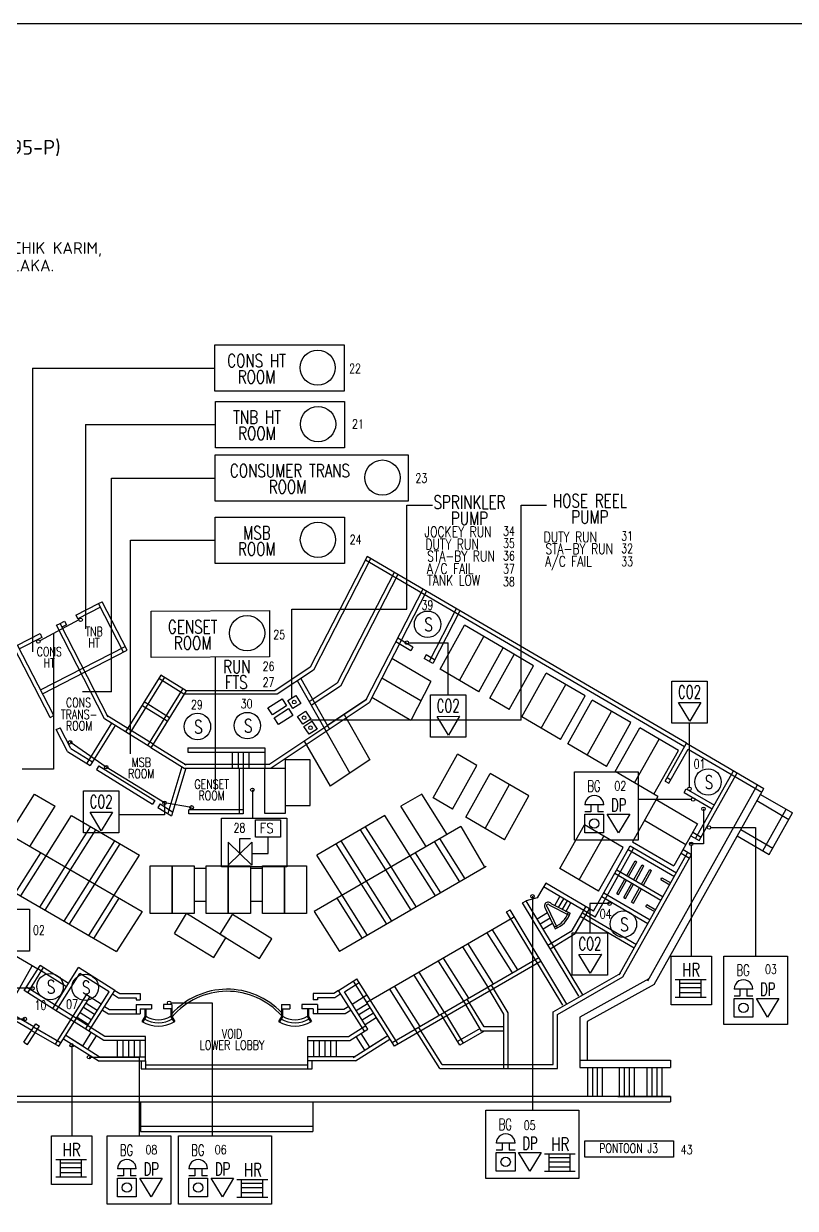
# Model space of a CAD drawing. Extents: x -2888 to 8486, y -2377 to 1555.
# Drawn here: x 6774.3 to 6905.6, y 572.9 to 774.4 of the extents above; entities that cross this region are included whole.
import ezdxf
from ezdxf.enums import TextEntityAlignment as Align

# ---------------------------------------------------------------- set-up
doc = ezdxf.new("R2010")
doc.units = 0
doc.layers.get('0').update_dxf_attribs({"linetype": 'CONTINUOUS'})
for name, color, linetype in [('EXIST_ROAD', 6, 'CONTINUOUS'), ('FAPOINT', 1, 'CONTINUOUS'), ('FF_GRID_LINE', 8, 'CONTINUOUS'), ('MIMIC_SIZE', 7, 'CONTINUOUS'), ('TEXT', 8, 'CONTINUOUS')]:
    doc.layers.add(name, color=color, linetype=linetype)
doc.styles.add('BADAI', font='romans.shx', dxfattribs={"width": 0.65})
doc.styles.add('ISOC', font='isocpeur.ttf')
doc.styles.add('PLOT02__REVB$0$NARROW', font='SIMPLEX', dxfattribs={"width": 0.75})
doc.styles.add('ROMANS', font='ROMANS.SHX', dxfattribs={"width": 0.8})

# ---------------------------------------------------------------- blocks, each defined once
blk = doc.blocks.new('D-433-1_MIMIC_SIZE_900_X_1')
at = {"layer": 'MIMIC_SIZE'}
blk.add_lwpolyline([(23.62, 73.07), (848.62, 73.07), (848.62, 458.07), (23.62, 458.07)], close=True, dxfattribs=at)

msp = doc.modelspace()

# ---------------------------------------------------------------- linework, layer by layer
at = {"color": 1}
for p, q in [((6885.719, 658.904), (6889.537, 658.915)), ((6887.624, 655.728), (6885.719, 658.904)), ((6889.537, 658.915), (6887.624, 655.728)), ((6844.659, 656.545), (6848.477, 656.556)), ((6846.564, 653.369), (6844.659, 656.545)), ((6848.477, 656.556), (6846.564, 653.369)), ((6872.982, 641.486), (6869.801, 641.489)), ((6870.795, 641.488), (6870.794, 640.295)), ((6871.988, 641.487), (6871.987, 640.294)), ((6785.602, 640.233), (6789.42, 640.243)), ((6787.508, 637.057), (6785.602, 640.233)), ((6789.42, 640.243), (6787.508, 637.057)), ((6869.796, 636.717), (6869.799, 639.898)), ((6870.794, 640.295), (6869.799, 640.296)), ((6869.799, 639.898), (6872.981, 639.895)), ((6872.981, 640.293), (6871.987, 640.294)), ((6872.981, 639.895), (6872.977, 636.713)), ((6873.593, 639.893), (6877.411, 639.903)), ((6875.498, 636.717), (6873.593, 639.893)), ((6877.411, 639.903), (6875.498, 636.717)), ((6809.114, 631.238), (6813.101, 635.159)), ((6813.101, 631.238), (6809.114, 635.138)), ((6809.114, 635.138), (6809.114, 631.238)), ((6811.102, 635.755), (6812.901, 635.755)), ((6811.102, 633.193), (6811.102, 635.755)), ((6813.101, 635.159), (6813.101, 631.238)), ((6815.891, 633.202), (6815.891, 636.019)), ((6813.101, 633.202), (6815.891, 633.202)), ((6868.78, 616.065), (6872.598, 616.076)), ((6870.685, 612.889), (6868.78, 616.065)), ((6872.598, 616.076), (6870.685, 612.889)), ((6896.164, 608.959), (6895.17, 608.96)), ((6898.353, 610.15), (6895.171, 610.153)), ((6896.165, 610.152), (6896.164, 608.959)), ((6897.359, 610.151), (6897.357, 608.958)), ((6898.352, 608.957), (6897.357, 608.958)), ((6895.166, 605.381), (6895.17, 608.563)), ((6895.17, 608.563), (6898.351, 608.559)), ((6898.351, 608.559), (6898.348, 605.378)), ((6898.964, 608.557), (6902.781, 608.568)), ((6900.869, 605.381), (6898.964, 608.557)), ((6902.781, 608.568), (6900.869, 605.381)), ((6855.712, 582.746), (6854.718, 582.747)), ((6857.901, 583.937), (6854.72, 583.94)), ((6855.714, 583.939), (6855.712, 582.746)), ((6856.907, 583.938), (6856.906, 582.745)), ((6857.9, 582.744), (6856.906, 582.745)), ((6854.715, 579.168), (6854.718, 582.349)), ((6854.718, 582.349), (6857.899, 582.346)), ((6857.899, 582.346), (6857.896, 579.165)), ((6858.512, 582.344), (6862.33, 582.355)), ((6860.417, 579.168), (6858.512, 582.344)), ((6862.33, 582.355), (6860.417, 579.168)), ((6791.272, 578.367), (6790.278, 578.368)), ((6793.461, 579.558), (6790.279, 579.561)), ((6791.274, 579.56), (6791.272, 578.367)), ((6792.467, 579.559), (6792.465, 578.366)), ((6793.46, 578.365), (6792.465, 578.366)), ((6803.407, 578.367), (6802.412, 578.368)), ((6805.596, 579.558), (6802.414, 579.561)), ((6803.408, 579.56), (6803.407, 578.367)), ((6804.601, 579.559), (6804.6, 578.366)), ((6805.594, 578.365), (6804.6, 578.366)), ((6790.274, 574.789), (6790.278, 577.97)), ((6790.278, 577.97), (6793.459, 577.967)), ((6793.459, 577.967), (6793.456, 574.785)), ((6794.072, 577.965), (6797.889, 577.975)), ((6795.977, 574.789), (6794.072, 577.965)), ((6797.889, 577.975), (6795.977, 574.789)), ((6802.409, 574.789), (6802.412, 577.97)), ((6802.412, 577.97), (6805.594, 577.967)), ((6805.594, 577.967), (6805.591, 574.785)), ((6806.206, 577.965), (6810.024, 577.975)), ((6808.112, 574.789), (6806.206, 577.965)), ((6810.024, 577.975), (6808.112, 574.789))]:
    msp.add_line(p, q, dxfattribs=at)
for points in [[(6868.041, 647.118), (6878.868, 647.118), (6878.868, 635.477), (6868.041, 635.477)], [(6807.955, 639.251), (6819.07, 639.251), (6819.07, 630.967), (6807.955, 630.967)], [(6813.763, 636.019), (6813.763, 638.965), (6818.018, 638.965), (6818.018, 636.019)], [(6884.448, 615.782), (6891.306, 615.782), (6891.306, 607.498), (6884.448, 607.498)], [(6893.412, 615.782), (6904.238, 615.782), (6904.238, 604.141), (6893.412, 604.141)], [(6852.96, 589.569), (6868.781, 589.569), (6868.781, 577.928), (6852.96, 577.928)], [(6779.043, 585.19), (6785.901, 585.19), (6785.901, 576.906), (6779.043, 576.906)], [(6788.52, 585.19), (6799.346, 585.19), (6799.346, 573.549), (6788.52, 573.549)], [(6800.654, 585.19), (6816.475, 585.19), (6816.475, 573.549), (6800.654, 573.549)]]:
    msp.add_lwpolyline(points, close=True, dxfattribs=at)
at = {"color": 1, "linetype": 'BYBLOCK'}
for centre, radius in [((6824.323, 715.865), 3), ((6824.391, 706.263), 3), ((6835.344, 697.159), 3), ((6824.37, 686.59), 3), ((6783.988, 672.981), 0.299), ((6812.31, 670.704), 3), ((6843.029, 672.213), 2.25), ((6776.784, 669.273), 0.299), ((6839.484, 669.08), 0.299), ((6803.861, 654.82), 2.25), ((6812.355, 654.974), 2.25), ((6782.219, 652.143), 0.299), ((6788.346, 647.901), 0.299), ((6890.735, 645.386), 2.25), ((6813.208, 644.061), 0.299), ((6887.59, 644.22), 0.299), ((6798.274, 641.847), 0.299), ((6802.88, 641.07), 0.299), ((6888.216, 642.41), 0.299), ((6889.964, 640.805), 0.299), ((6890.917, 637.63), 0.299), ((6887.877, 634.875), 0.299), ((6860.87, 625.936), 0.299), ((6873.962, 624.694), 0.299), ((6876.341, 621.201), 2.25), ((6778.792, 610.567), 2.25), ((6784.763, 610.447), 2.25), ((6775.808, 610.283), 0.299), ((6799.065, 607.805), 0.299), ((6774.489, 605.054), 0.299), ((6782.472, 600.571), 0.299), ((6785.431, 598.579), 0.299)]:
    msp.add_circle(centre, radius, dxfattribs=at)
at = {"color": 1}
for centre in [(6871.388, 638.306), (6896.759, 606.97), (6856.307, 580.757), (6791.867, 576.378), (6804.001, 576.378)]:
    msp.add_circle(centre, 0.795, dxfattribs=at)
for centre in [(6871.392, 641.487), (6896.762, 610.152), (6856.31, 583.938), (6791.87, 579.559), (6804.005, 579.559)]:
    msp.add_arc(centre, 1.591, 359.93967, 179.93967, dxfattribs=at)
at = {"layer": 'FAPOINT', "color": 1, "linetype": 'BYBLOCK'}
for p, q in [((6885.164, 611.775), (6890.422, 611.775)), ((6885.946, 608.805), (6885.946, 611.775)), ((6885.946, 611.166), (6889.572, 611.166)), ((6889.572, 608.805), (6889.572, 611.775)), ((6885.164, 608.805), (6890.422, 608.805)), ((6885.946, 610.399), (6889.572, 610.399)), ((6885.946, 609.571), (6889.572, 609.571)), ((6779.759, 581.183), (6785.017, 581.183)), ((6780.541, 578.212), (6780.541, 581.183)), ((6780.541, 580.573), (6784.167, 580.573)), ((6784.167, 578.212), (6784.167, 581.183)), ((6862.9, 582.134), (6868.158, 582.134)), ((6863.683, 579.163), (6863.683, 582.134)), ((6863.683, 581.524), (6867.308, 581.524)), ((6863.683, 580.758), (6867.308, 580.758)), ((6867.308, 579.163), (6867.308, 582.134)), ((6780.541, 579.807), (6784.167, 579.807)), ((6780.541, 578.979), (6784.167, 578.979)), ((6862.9, 579.163), (6868.158, 579.163)), ((6863.683, 579.93), (6867.308, 579.93)), ((6779.759, 578.212), (6785.017, 578.212)), ((6810.595, 577.755), (6815.853, 577.755)), ((6811.377, 574.784), (6811.377, 577.755)), ((6811.377, 577.145), (6815.002, 577.145)), ((6811.377, 576.379), (6815.002, 576.379)), ((6815.002, 574.784), (6815.002, 577.755)), ((6810.595, 574.784), (6815.853, 574.784)), ((6811.377, 575.551), (6815.002, 575.551))]:
    msp.add_line(p, q, dxfattribs=at)
at = {"layer": 'FF_GRID_LINE', "color": 1}
for p, q in [((6872.977, 636.713), (6869.796, 636.717)), ((6898.348, 605.378), (6895.166, 605.381)), ((6857.896, 579.165), (6854.715, 579.168)), ((6793.456, 574.785), (6790.274, 574.789)), ((6805.591, 574.785), (6802.409, 574.789))]:
    msp.add_line(p, q, dxfattribs=at)
at = {"layer": 'MIMIC_SIZE', "color": 1}
for p, q in [((6775.811, 715.789), (6775.811, 667.55)), ((6775.811, 715.789), (6806.848, 715.789)), ((6784.836, 706.187), (6784.836, 671.417)), ((6784.836, 706.187), (6806.915, 706.187)), ((6789.243, 660.735), (6789.243, 697.083)), ((6789.243, 697.083), (6806.894, 697.083)), ((6839.515, 674.796), (6839.515, 692.484)), ((6839.515, 692.484), (6843.868, 692.484)), ((6858.922, 655.877), (6858.922, 692.484)), ((6858.922, 692.484), (6863.275, 692.484)), ((6792.497, 650.165), (6792.497, 686.513)), ((6792.497, 686.513), (6806.894, 686.513)), ((6819.901, 659.651), (6819.901, 674.796)), ((6819.901, 674.796), (6839.515, 674.796)), ((6783.689, 672.981), (6777.047, 669.415)), ((6779.356, 670.654), (6779.356, 647.551)), ((6839.783, 669.08), (6846.53, 669.08)), ((6846.53, 660.193), (6846.53, 669.08)), ((6806.966, 644.075), (6806.966, 666.584)), ((6789.243, 660.735), (6784.332, 660.735)), ((6858.922, 655.877), (6823.121, 655.877)), ((6887.59, 644.519), (6887.59, 655.388)), ((6788.346, 647.901), (6782.219, 652.143)), ((6779.356, 647.551), (6774.019, 647.551)), ((6798.274, 641.847), (6788.346, 647.901)), ((6813.208, 644.061), (6813.208, 639.251)), ((6802.88, 641.07), (6798.274, 641.847)), ((6798.274, 641.847), (6798.274, 639.783)), ((6887.916, 642.41), (6878.868, 642.41)), ((6798.274, 639.783), (6790.478, 639.783)), ((6889.964, 640.805), (6889.964, 634.875)), ((6891.216, 637.63), (6898.825, 637.63)), ((6898.825, 637.63), (6898.825, 615.782)), ((6889.964, 634.875), (6887.625, 634.875)), ((6887.877, 634.576), (6887.877, 615.782)), ((6860.87, 625.936), (6860.87, 589.569)), ((6873.962, 624.694), (6870.651, 624.694)), ((6870.651, 624.694), (6870.651, 619.713)), ((6775.808, 610.283), (6772.291, 610.283)), ((6799.365, 607.805), (6806.395, 607.805)), ((6806.395, 607.805), (6806.395, 585.19)), ((6774.489, 605.054), (6767.84, 605.054)), ((6782.472, 600.571), (6782.472, 585.19)), ((6785.431, 598.579), (6793.933, 598.579)), ((6793.933, 598.636), (6793.933, 585.19))]:
    msp.add_line(p, q, dxfattribs=at)
at = {"layer": 'MIMIC_SIZE', "color": 0}
for p, q in [((6832.762, 683.755), (6823.07, 664.92)), ((6833.391, 683.431), (6823.615, 664.433)), ((6837.981, 680.7), (6832.762, 683.755)), ((6886.711, 651.36), (6832.437, 683.125)), ((6837.351, 681.024), (6827.659, 662.19)), ((6837.981, 680.7), (6828.205, 661.702)), ((6887.068, 651.971), (6837.981, 680.7)), ((6842.232, 678.168), (6832.54, 659.333)), ((6842.861, 677.844), (6833.085, 658.846)), ((6783.201, 673.763), (6787.026, 675.731)), ((6787.35, 675.102), (6783.525, 673.134)), ((6787.026, 675.731), (6787.655, 676.055)), ((6791.268, 667.489), (6787.026, 675.731)), ((6791.897, 667.812), (6787.655, 676.055)), ((6783.201, 673.763), (6783.525, 673.134)), ((6847.902, 674.849), (6843.29, 665.886)), ((6848.532, 674.525), (6843.902, 665.528)), ((6779.859, 672.043), (6780.489, 672.367)), ((6788.057, 656.115), (6779.859, 672.043)), ((6780.489, 672.367), (6781.26, 672.764)), ((6788.686, 656.439), (6780.489, 672.367)), ((6781.584, 672.135), (6780.812, 671.738)), ((6781.26, 672.764), (6781.584, 672.135)), ((6845.153, 664.599), (6849.318, 672.036)), ((6855.898, 668.185), (6849.318, 672.036)), ((6773.268, 668.651), (6777.092, 670.619)), ((6777.416, 669.99), (6773.592, 668.022)), ((6777.092, 670.619), (6777.416, 669.99)), ((6840.193, 667.698), (6837.62, 669.205)), ((6840.518, 668.329), (6837.944, 669.835)), ((6848.443, 662.673), (6852.608, 670.111)), ((6778.802, 656.351), (6772.638, 668.327)), ((6779.431, 656.675), (6773.268, 668.651)), ((6777.186, 661.038), (6791.573, 668.442)), ((6777.51, 660.408), (6791.897, 667.812)), ((6840.518, 668.329), (6840.193, 667.698)), ((6851.733, 660.747), (6855.898, 668.185)), ((6853.598, 659.656), (6857.763, 667.094)), ((6861.053, 665.168), (6855.898, 668.185)), ((6843.585, 662.505), (6836.963, 666.381)), ((6842.785, 667.002), (6842.46, 666.372)), ((6843.902, 665.528), (6842.46, 666.372)), ((6844.226, 666.158), (6842.785, 667.002)), ((6856.888, 657.73), (6861.053, 665.168)), ((6797.643, 663.583), (6791.634, 653.896)), ((6798.245, 663.21), (6792.235, 653.523)), ((6801.955, 660.908), (6797.643, 663.583)), ((6823.07, 664.92), (6817.047, 660.908)), ((6823.615, 664.433), (6817.44, 660.319)), ((6841.874, 659.179), (6835.251, 663.055)), ((6851.733, 660.747), (6845.153, 664.599)), ((6859.061, 656.458), (6863.226, 663.896)), ((6869.806, 660.045), (6863.226, 663.896)), ((6801.354, 661.281), (6795.345, 651.594)), ((6801.562, 660.319), (6797.27, 662.981)), ((6820.815, 662.627), (6825.76, 653.965)), ((6821.43, 662.977), (6826.35, 654.359)), ((6827.659, 662.19), (6822.882, 659.006)), ((6828.205, 661.702), (6823.233, 658.39)), ((6843.585, 662.505), (6840.163, 655.854)), ((6862.351, 654.533), (6866.516, 661.971)), ((6799.113, 656.326), (6794.801, 659.001)), ((6801.955, 660.908), (6795.946, 651.221)), ((6817.44, 660.319), (6801.562, 660.319)), ((6817.047, 660.908), (6801.955, 660.908)), ((6832.693, 659.435), (6816.179, 648.433)), ((6832.54, 659.333), (6825.998, 654.975)), ((6840.163, 655.854), (6833.54, 659.73)), ((6856.888, 657.73), (6853.598, 659.656)), ((6865.641, 652.607), (6869.806, 660.045)), ((6866.867, 651.89), (6871.032, 659.328)), ((6877.612, 655.476), (6871.032, 659.328)), ((6798.72, 655.737), (6794.428, 658.4)), ((6833.085, 658.846), (6816.393, 647.725)), ((6870.157, 649.964), (6874.322, 657.402)), ((6778.802, 656.351), (6779.431, 656.675)), ((6789.244, 655.378), (6785.022, 648.572)), ((6789.845, 655.005), (6785.623, 648.199)), ((6791.634, 653.896), (6788.057, 656.115)), ((6792.007, 654.497), (6788.43, 656.716)), ((6828.803, 656.844), (6833.192, 649.156)), ((6865.641, 652.607), (6859.061, 656.458)), ((6873.447, 648.039), (6877.612, 655.476)), ((6779.858, 654.299), (6780.487, 654.623)), ((6781.766, 650.591), (6779.858, 654.299)), ((6782.306, 651.089), (6780.487, 654.623)), ((6795.926, 651.233), (6791.634, 653.896)), ((6796.319, 651.822), (6792.007, 654.497)), ((6825.424, 654.593), (6829.813, 646.904)), ((6874.963, 647.151), (6879.129, 654.589)), ((6885.709, 650.738), (6879.129, 654.589)), ((6782.306, 651.089), (6785.996, 648.8)), ((6795.926, 651.233), (6801.582, 647.725)), ((6796.299, 651.835), (6801.955, 648.326)), ((6802.248, 651.169), (6815.319, 651.169)), ((6802.248, 651.169), (6802.248, 650.461)), ((6815.319, 651.169), (6815.319, 647.725)), ((6822.045, 652.341), (6826.434, 644.653)), ((6873.447, 648.039), (6866.867, 651.89)), ((6878.253, 645.226), (6882.419, 652.663)), ((6883.452, 645.514), (6887.068, 651.971)), ((6884.063, 645.156), (6887.333, 650.995)), ((6887.068, 651.971), (6900.232, 644.266)), ((6887.333, 650.995), (6899.886, 643.648)), ((6781.766, 650.591), (6785.623, 648.199)), ((6802.248, 650.461), (6815.319, 650.461)), ((6809.77, 650.461), (6809.77, 647.725)), ((6810.816, 650.461), (6810.816, 647.725)), ((6811.661, 650.461), (6811.661, 647.725)), ((6812.607, 650.461), (6812.607, 647.725)), ((6833.192, 649.156), (6826.434, 644.653)), ((6843.971, 642.664), (6848.136, 650.102)), ((6851.426, 648.177), (6848.136, 650.102)), ((6881.543, 643.3), (6885.709, 650.738)), ((6787.091, 648.121), (6786.718, 647.519)), ((6786.718, 647.519), (6796.218, 641.627)), ((6787.091, 648.121), (6796.591, 642.228)), ((6801.202, 647.96), (6798.808, 640.02)), ((6801.88, 647.756), (6799.431, 639.634)), ((6801.582, 648.433), (6816.179, 648.433)), ((6801.582, 647.725), (6816.393, 647.725)), ((6810.953, 647.725), (6810.953, 639.958)), ((6811.661, 647.725), (6811.661, 639.958)), ((6847.261, 640.739), (6851.426, 648.177)), ((6882.183, 642.926), (6874.963, 647.151)), ((6888.618, 635.762), (6895.065, 647.275)), ((6889.229, 635.405), (6895.683, 646.929)), ((6849.518, 639.418), (6853.683, 646.856)), ((6852.808, 637.492), (6856.973, 644.93)), ((6860.263, 643.005), (6853.683, 646.856)), ((6880.491, 611.551), (6899.163, 644.892)), ((6883.452, 645.514), (6884.063, 645.156)), ((6883.798, 646.131), (6884.409, 645.774)), ((6771.83, 636.474), (6776.142, 643.313)), ((6776.142, 643.313), (6779.687, 641.256)), ((6842.038, 643.313), (6838.493, 641.256)), ((6846.35, 636.474), (6842.038, 643.313)), ((6856.098, 635.567), (6860.263, 643.005)), ((6881.572, 610.946), (6900.232, 644.266)), ((6882.183, 642.926), (6881.902, 642.415)), ((6886.69, 643.619), (6887.036, 644.236)), ((6886.69, 643.619), (6891.455, 640.829)), ((6887.036, 644.236), (6891.813, 641.44)), ((6899.682, 643.283), (6905.101, 640.111)), ((6775.375, 634.418), (6779.687, 641.256)), ((6796.591, 642.228), (6796.218, 641.627)), ((6797.529, 641.646), (6797.156, 641.045)), ((6797.156, 641.045), (6799.431, 639.634)), ((6797.529, 641.646), (6799.643, 640.335)), ((6842.805, 634.418), (6838.493, 641.256)), ((6847.261, 640.739), (6843.971, 642.664)), ((6881.902, 642.415), (6877.878, 635.23)), ((6881.902, 642.415), (6888.948, 638.291)), ((6899.056, 642.214), (6904.495, 639.03)), ((6778.103, 632.835), (6782.416, 639.674)), ((6782.416, 639.674), (6793.988, 632.961)), ((6811.661, 640.665), (6802.427, 640.665)), ((6802.427, 639.958), (6802.427, 640.665)), ((6811.661, 639.958), (6802.427, 639.958)), ((6835.764, 639.674), (6824.192, 632.961)), ((6840.077, 632.835), (6835.764, 639.674)), ((6856.098, 635.567), (6849.518, 639.418)), ((6879.934, 638.901), (6886.98, 634.777)), ((6900.068, 633.659), (6904.031, 640.737)), ((6901.137, 633.033), (6905.101, 640.111)), ((6769.484, 637.835), (6794.436, 623.362)), ((6781.38, 630.935), (6785.692, 637.773)), ((6782.251, 630.429), (6786.563, 637.268)), ((6848.696, 637.835), (6823.744, 623.362)), ((6835.929, 630.429), (6831.616, 637.268)), ((6836.8, 630.935), (6832.488, 637.773)), ((6848.696, 637.835), (6852.662, 630.996)), ((6865.544, 630.668), (6869.709, 638.106)), ((6876.289, 634.255), (6869.709, 638.106)), ((6888.948, 638.291), (6884.924, 631.106)), ((6888.146, 636.858), (6889.575, 636.022)), ((6896.344, 637.274), (6901.742, 634.114)), ((6785.527, 628.529), (6789.84, 635.367)), ((6786.399, 628.023), (6790.711, 634.862)), ((6831.781, 628.023), (6827.469, 634.862)), ((6832.652, 628.529), (6828.34, 635.367)), ((6848.537, 628.403), (6844.224, 635.241)), ((6849.408, 628.908), (6845.096, 635.747)), ((6868.834, 628.742), (6872.999, 636.18)), ((6877.878, 635.23), (6884.924, 631.106)), ((6887.8, 636.241), (6889.229, 635.405)), ((6895.718, 636.205), (6901.137, 633.033)), ((6772.919, 626.502), (6777.232, 633.341)), ((6773.791, 625.997), (6778.103, 632.835)), ((6789.675, 626.123), (6793.988, 632.961)), ((6828.504, 626.123), (6824.192, 632.961)), ((6844.389, 625.997), (6840.077, 632.835)), ((6845.26, 626.502), (6840.948, 633.341)), ((6871.258, 623.381), (6877.499, 634.524)), ((6871.523, 622.405), (6878.11, 634.167)), ((6872.124, 626.817), (6876.289, 634.255)), ((6875.636, 612.583), (6887.309, 633.425)), ((6876.254, 612.237), (6887.92, 633.067)), ((6877.153, 633.907), (6885.005, 629.311)), ((6877.499, 634.524), (6885.362, 629.922)), ((6886.145, 633.285), (6887.574, 632.449)), ((6886.491, 633.903), (6887.92, 633.067)), ((6765.172, 630.996), (6790.123, 616.523)), ((6777.067, 624.096), (6781.38, 630.935)), ((6853.008, 630.996), (6828.056, 616.523)), ((6841.112, 624.096), (6836.8, 630.935)), ((6876.923, 629.475), (6878.325, 631.98)), ((6877.228, 629.297), (6878.631, 631.801)), ((6878.124, 628.772), (6879.527, 631.276)), ((6878.325, 631.98), (6878.631, 631.801)), ((6878.43, 628.593), (6879.832, 631.098)), ((6879.527, 631.276), (6879.832, 631.098)), ((6777.939, 623.591), (6782.251, 630.429)), ((6803.304, 630.731), (6805.372, 630.731)), ((6812.868, 630.731), (6814.935, 630.731)), ((6840.241, 623.591), (6835.929, 630.429)), ((6872.124, 626.817), (6865.544, 630.668)), ((6874.881, 629.85), (6882.733, 625.254)), ((6875.212, 626.421), (6876.577, 628.858)), ((6875.227, 630.468), (6883.091, 625.865)), ((6879.434, 628.005), (6880.837, 630.51)), ((6879.74, 627.826), (6881.142, 630.331)), ((6880.837, 630.51), (6881.142, 630.331)), ((6882.714, 628.794), (6882.887, 629.102)), ((6882.714, 628.794), (6884.221, 627.912)), ((6882.887, 629.102), (6884.394, 628.22)), ((6781.215, 621.69), (6785.527, 628.529)), ((6782.087, 621.185), (6786.399, 628.023)), ((6836.093, 621.185), (6831.781, 628.023)), ((6836.965, 621.69), (6832.652, 628.529)), ((6862.314, 626.775), (6861.686, 625.703)), ((6863.116, 628.146), (6862.314, 626.775)), ((6871.523, 622.405), (6862.758, 627.535)), ((6871.258, 623.381), (6863.116, 628.146)), ((6875.517, 626.242), (6876.882, 628.679)), ((6876.413, 625.717), (6877.778, 628.154)), ((6876.719, 625.538), (6878.084, 627.976)), ((6877.724, 624.95), (6879.089, 627.388)), ((6878.029, 624.772), (6879.394, 627.209)), ((6776.702, 613.56), (6756.456, 625.304)), ((6785.363, 619.285), (6789.675, 626.123)), ((6786.234, 618.779), (6790.547, 625.617)), ((6803.304, 625.096), (6805.372, 625.096)), ((6812.868, 625.096), (6814.935, 625.096)), ((6831.945, 618.779), (6827.633, 625.617)), ((6832.817, 619.285), (6828.504, 626.123)), ((6859.151, 624.834), (6859.768, 625.181)), ((6868.746, 608.959), (6859.151, 624.834)), ((6861.686, 625.703), (6859.768, 625.181)), ((6869.454, 609.157), (6859.768, 625.181)), ((6864.018, 624.723), (6867.267, 623.068)), ((6864.664, 624.394), (6865.547, 625.903)), ((6865.31, 624.016), (6866.193, 625.525)), ((6865.925, 623.656), (6866.808, 625.165)), ((6866.517, 623.31), (6867.4, 624.818)), ((6872.67, 625.903), (6880.522, 621.307)), ((6873.016, 626.52), (6880.88, 621.918)), ((6875.212, 626.421), (6875.517, 626.242)), ((6876.413, 625.717), (6876.719, 625.538)), ((6877.724, 624.95), (6878.029, 624.772)), ((6794.436, 623.362), (6790.123, 616.523)), ((6799.936, 619.637), (6802.007, 623.005)), ((6808.71, 618.883), (6802.007, 623.005)), ((6807.741, 619.479), (6809.812, 622.847)), ((6816.515, 618.725), (6809.812, 622.847)), ((6823.744, 623.362), (6828.056, 616.523)), ((6856.433, 623.277), (6857.05, 623.624)), ((6866.027, 607.402), (6856.433, 623.277)), ((6866.735, 607.599), (6857.05, 623.624)), ((6863.444, 623.106), (6861.67, 622.034)), ((6863.056, 623.918), (6864.728, 620.419)), ((6863.352, 624.119), (6865.048, 620.571)), ((6863.779, 624.448), (6867.106, 622.753)), ((6867.614, 620.133), (6869.96, 624.14)), ((6868.135, 619.621), (6870.571, 623.783)), ((6869.367, 623.144), (6878.555, 617.766)), ((6880.151, 624.218), (6880.324, 624.526)), ((6880.151, 624.218), (6881.658, 623.336)), ((6880.324, 624.526), (6881.831, 623.644)), ((6857.652, 622.332), (6832.7, 607.858)), ((6863.858, 622.239), (6862.165, 621.216)), ((6864.291, 621.334), (6862.682, 620.361)), ((6869.009, 622.533), (6878.197, 617.155)), ((6776.032, 603.718), (6749.531, 619.09)), ((6799.936, 619.637), (6806.639, 615.515)), ((6806.639, 615.515), (6808.71, 618.883)), ((6807.741, 619.479), (6814.444, 615.357)), ((6814.444, 615.357), (6816.515, 618.725)), ((6857.493, 612.9), (6853.18, 619.738)), ((6858.364, 613.405), (6854.052, 620.243)), ((6863.505, 617.63), (6867.614, 620.133)), ((6863.873, 617.026), (6868.135, 619.621)), ((6775.676, 603.105), (6748.996, 618.581)), ((6853.345, 610.494), (6849.032, 617.332)), ((6854.216, 610.999), (6849.904, 617.838)), ((6861.964, 615.493), (6837.012, 601.02)), ((6862.33, 614.887), (6837.39, 600.421)), ((6849.197, 608.088), (6844.885, 614.926)), ((6850.068, 608.593), (6845.756, 615.432)), ((6771.884, 607.259), (6775.745, 614.116)), ((6774.399, 609.909), (6777.096, 614.185)), ((6774.998, 609.531), (6777.695, 613.807)), ((6781.577, 610.522), (6776.719, 613.586)), ((6781.955, 611.121), (6777.096, 614.185)), ((6779.258, 606.845), (6783.649, 613.807)), ((6779.857, 606.467), (6783.87, 612.831)), ((6789.803, 609.927), (6783.649, 613.807)), ((6788.826, 609.706), (6783.87, 612.831)), ((6845.92, 606.187), (6841.608, 613.026)), ((6864.413, 606.268), (6875.902, 612.851)), ((6827.892, 609.927), (6830.997, 611.885)), ((6828.868, 609.706), (6831.375, 611.286)), ((6837.39, 600.421), (6830.399, 611.507)), ((6838.003, 600.776), (6830.997, 611.885)), ((6841.773, 603.781), (6837.46, 610.62)), ((6845.049, 605.682), (6840.737, 612.52)), ((6856.726, 606.109), (6853.886, 610.808)), ((6865.12, 605.858), (6876.254, 612.237)), ((6880.686, 611.871), (6868.938, 605.358)), ((6881.572, 610.946), (6870.177, 604.629)), ((6780.017, 606.366), (6774.399, 609.909)), ((6780.395, 606.965), (6774.777, 610.507)), ((6779.692, 600.776), (6784.982, 609.165)), ((6780.305, 600.421), (6785.581, 608.788)), ((6784.816, 603.346), (6788.826, 609.706)), ((6787.489, 607.585), (6784.982, 609.165)), ((6785.415, 602.969), (6789.803, 609.927)), ((6789.425, 609.328), (6790.437, 608.69)), ((6789.803, 609.927), (6790.642, 609.398)), ((6790.437, 608.69), (6793.418, 608.69)), ((6790.642, 609.398), (6794.126, 609.398)), ((6793.418, 608.69), (6793.418, 608.315)), ((6794.126, 609.398), (6794.126, 608.315)), ((6827.053, 609.398), (6823.568, 609.398)), ((6823.568, 609.398), (6823.568, 608.315)), ((6827.257, 608.69), (6824.276, 608.69)), ((6824.276, 608.69), (6824.276, 608.315)), ((6827.892, 609.927), (6827.053, 609.398)), ((6828.27, 609.328), (6827.257, 608.69)), ((6832.28, 602.969), (6827.892, 609.927)), ((6832.878, 603.346), (6828.868, 609.706)), ((6830.206, 607.585), (6832.712, 609.165)), ((6840.901, 603.276), (6836.589, 610.114)), ((6856.018, 605.912), (6853.274, 610.452)), ((6783.283, 605.144), (6780.395, 606.965)), ((6786.375, 605.819), (6784.468, 607.022)), ((6786.821, 606.526), (6784.913, 607.729)), ((6787.698, 606.589), (6788.71, 605.951)), ((6788.075, 607.188), (6788.914, 606.658)), ((6788.914, 606.658), (6793.418, 606.658)), ((6793.418, 608.315), (6794.126, 608.315)), ((6793.418, 607.525), (6793.418, 605.951)), ((6793.418, 607.525), (6796.068, 607.525)), ((6794.126, 606.818), (6794.126, 605.951)), ((6794.126, 606.818), (6796.068, 606.818)), ((6794.908, 606.818), (6794.908, 605.501)), ((6795.085, 606.818), (6795.085, 605.455)), ((6796.068, 607.525), (6796.068, 606.818)), ((6799.533, 607.525), (6798.088, 607.525)), ((6798.088, 607.525), (6798.088, 606.818)), ((6799.533, 606.818), (6798.088, 606.818)), ((6799.356, 606.818), (6799.356, 605.455)), ((6799.533, 607.525), (6799.533, 605.951)), ((6799.533, 606.818), (6799.533, 605.501)), ((6818.161, 607.525), (6818.161, 605.951)), ((6818.161, 607.525), (6819.607, 607.525)), ((6818.161, 606.818), (6819.607, 606.818)), ((6818.161, 606.818), (6818.161, 605.501)), ((6818.338, 606.818), (6818.338, 605.455)), ((6819.607, 607.525), (6819.607, 606.818)), ((6824.276, 607.525), (6821.626, 607.525)), ((6821.626, 607.525), (6821.626, 606.818)), ((6823.568, 606.818), (6821.626, 606.818)), ((6822.61, 606.818), (6822.61, 605.455)), ((6822.787, 606.818), (6822.787, 605.501)), ((6824.276, 608.315), (6823.568, 608.315)), ((6823.568, 606.818), (6823.568, 605.951)), ((6824.276, 607.525), (6824.276, 605.951)), ((6828.78, 606.658), (6824.276, 606.658)), ((6829.619, 607.188), (6828.78, 606.658)), ((6829.997, 606.589), (6828.985, 605.951)), ((6830.873, 606.526), (6832.781, 607.729)), ((6831.319, 605.819), (6833.227, 607.022)), ((6852.224, 603.023), (6849.171, 608.073)), ((6852.623, 603.73), (6849.784, 608.428)), ((6782.307, 604.922), (6780.017, 606.366)), ((6787.915, 601.393), (6781.853, 605.215)), ((6788.119, 602.1), (6782.231, 605.814)), ((6785.119, 603.992), (6782.231, 605.814)), ((6782.307, 604.922), (6782.684, 605.521)), ((6782.905, 604.545), (6783.283, 605.144)), ((6785.3, 604.114), (6783.392, 605.317)), ((6785.81, 604.922), (6783.902, 606.125)), ((6788.71, 605.951), (6794.126, 605.951)), ((6794.908, 605.501), (6794.43, 604.647)), ((6795.085, 605.455), (6794.585, 604.561)), ((6799.356, 605.455), (6799.856, 604.561)), ((6799.533, 605.501), (6800.011, 604.647)), ((6818.161, 605.501), (6817.684, 604.647)), ((6818.338, 605.455), (6817.838, 604.561)), ((6822.61, 605.455), (6823.11, 604.561)), ((6822.787, 605.501), (6823.264, 604.647)), ((6828.985, 605.951), (6823.568, 605.951)), ((6831.885, 604.922), (6833.793, 606.125)), ((6832.395, 604.114), (6834.303, 605.317)), ((6834.789, 604.545), (6834.412, 605.144)), ((6835.388, 604.922), (6835.011, 605.521)), ((6848.501, 600.61), (6845.335, 605.848)), ((6849.113, 600.965), (6845.948, 606.203)), ((6856.018, 596.617), (6856.018, 605.912)), ((6856.726, 596.617), (6856.726, 606.109)), ((6864.413, 597.325), (6864.413, 606.268)), ((6865.12, 596.617), (6865.12, 605.858)), ((6868.938, 605.358), (6868.938, 596.808)), ((6870.177, 604.629), (6870.177, 598.047)), ((6774.343, 601.14), (6776.384, 604.255)), ((6774.935, 600.753), (6776.976, 603.867)), ((6775.643, 603.125), (6780.305, 600.421)), ((6775.998, 603.737), (6780.682, 601.02)), ((6776.384, 604.255), (6776.976, 603.867)), ((6785.742, 602.762), (6784.286, 600.453)), ((6829.576, 602.1), (6832.501, 603.945)), ((6829.78, 601.393), (6832.878, 603.346)), ((6831.679, 602.59), (6833.135, 600.28)), ((6845.105, 596.617), (6840.904, 603.278)), ((6845.495, 597.325), (6841.517, 603.633)), ((6851.971, 603.441), (6848.135, 601.216)), ((6852.66, 603.023), (6848.501, 600.61)), ((6856.018, 603.023), (6852.224, 603.023)), ((6856.018, 603.73), (6852.623, 603.73)), ((6774.343, 601.14), (6774.935, 600.753)), ((6786.962, 597.928), (6781.074, 601.641)), ((6787.34, 598.527), (6781.452, 602.24)), ((6784.34, 600.419), (6781.452, 602.24)), ((6786.626, 602.205), (6785.17, 599.895)), ((6795.019, 601.393), (6787.915, 601.393)), ((6795.019, 602.1), (6788.119, 602.1)), ((6790.232, 601.393), (6790.232, 598.636)), ((6791.19, 601.393), (6791.19, 598.636)), ((6792.148, 601.393), (6792.148, 598.636)), ((6793.107, 601.393), (6793.107, 598.636)), ((6794.065, 601.393), (6794.065, 598.636)), ((6795.019, 597.928), (6795.019, 602.1)), ((6822.676, 597.928), (6822.676, 602.1)), ((6822.676, 602.1), (6829.576, 602.1)), ((6822.676, 601.393), (6829.78, 601.393)), ((6823.629, 601.393), (6823.629, 598.636)), ((6824.588, 601.393), (6824.588, 598.636)), ((6825.546, 601.393), (6825.546, 598.636)), ((6826.505, 601.393), (6826.505, 598.636)), ((6827.463, 601.393), (6827.463, 598.636)), ((6830.355, 598.527), (6836.243, 602.24)), ((6830.732, 597.928), (6836.62, 601.641)), ((6830.843, 602.063), (6832.299, 599.753)), ((6833.355, 600.419), (6836.243, 602.24)), ((6786.962, 598.636), (6795.019, 598.636)), ((6830.732, 598.636), (6822.676, 598.636)), ((6786.962, 597.928), (6795.019, 597.928)), ((6794.311, 597.928), (6794.311, 596.573)), ((6794.311, 596.573), (6823.383, 596.573)), ((6795.019, 597.928), (6795.019, 596.573)), ((6795.019, 597.281), (6822.676, 597.281)), ((6830.732, 597.928), (6822.676, 597.928)), ((6822.676, 596.573), (6822.676, 597.928)), ((6823.383, 596.573), (6823.383, 597.928)), ((6845.105, 596.617), (6865.12, 596.617)), ((6845.495, 597.325), (6864.413, 597.325)), ((6868.938, 598.047), (6884.376, 598.047)), ((6868.938, 596.808), (6884.376, 596.808)), ((6870.209, 596.808), (6870.209, 591.872)), ((6871.054, 596.808), (6871.054, 591.872)), ((6871.9, 596.808), (6871.9, 591.872)), ((6872.745, 596.808), (6872.745, 591.872)), ((6875.629, 596.808), (6875.629, 591.872)), ((6876.474, 596.808), (6876.474, 591.872)), ((6877.32, 596.808), (6877.32, 591.872)), ((6878.165, 596.808), (6878.165, 591.872)), ((6880.33, 596.808), (6880.33, 591.872)), ((6881.175, 596.808), (6881.175, 591.872)), ((6882.021, 596.808), (6882.021, 591.872)), ((6882.867, 596.808), (6882.867, 591.872)), ((6884.376, 598.047), (6884.376, 596.808)), ((6884.376, 591.872), (6737.534, 591.872)), ((6748.449, 590.988), (6884.376, 590.988)), ((6794.196, 590.988), (6794.196, 585.912)), ((6823.523, 590.988), (6823.523, 585.912)), ((6875.37, 591.872), (6884.376, 591.872)), ((6884.376, 591.872), (6884.376, 590.988)), ((6823.523, 586.796), (6794.196, 586.796)), ((6794.196, 585.912), (6823.523, 585.912))]:
    msp.add_line(p, q, dxfattribs=at)
for points in [[(6806.848, 719.728), (6828.829, 719.728), (6828.829, 711.849), (6806.848, 711.849)], [(6806.915, 710.127), (6828.897, 710.127), (6828.897, 702.247), (6806.915, 702.247)], [(6806.894, 701.022), (6839.696, 701.022), (6839.696, 693.143), (6806.894, 693.143)], [(6806.894, 690.453), (6828.875, 690.453), (6828.875, 682.574), (6806.894, 682.574)], [(6795.975, 674.463), (6816.147, 674.553), (6816.147, 666.673), (6795.975, 666.584)], [(6818.765, 641.36), (6823.024, 641.36), (6823.024, 649.178), (6818.765, 649.178)], [(6815.319, 647.725), (6818.765, 647.725), (6818.765, 640.045), (6815.319, 640.045)], [(6795.808, 631.108), (6799.556, 631.108), (6799.556, 623.02), (6795.808, 623.02)], [(6799.556, 631.108), (6803.304, 631.108), (6803.304, 623.02), (6799.556, 623.02)], [(6805.372, 631.108), (6809.12, 631.108), (6809.12, 623.02), (6805.372, 623.02)], [(6809.12, 631.108), (6812.868, 631.108), (6812.868, 623.02), (6809.12, 623.02)], [(6814.935, 631.108), (6818.684, 631.108), (6818.684, 623.02), (6814.935, 623.02)], [(6818.684, 631.108), (6822.432, 631.108), (6822.432, 623.02), (6818.684, 623.02)]]:
    msp.add_lwpolyline(points, close=True, dxfattribs=at)
at = {"layer": 'MIMIC_SIZE', "color": 1}
for points in [[(6884.585, 662.552), (6890.595, 662.552), (6890.595, 655.388), (6884.585, 655.388)], [(6818.298, 659.521), (6819.044, 658.343), (6816.617, 656.804), (6815.87, 657.981)], [(6820.582, 660.083), (6821.44, 658.731), (6820.077, 657.867), (6819.22, 659.219)], [(6843.525, 660.193), (6849.535, 660.193), (6849.535, 653.029), (6843.525, 653.029)], [(6819.348, 657.865), (6820.095, 656.687), (6817.667, 655.147), (6816.92, 656.325)], [(6822.275, 657.415), (6823.132, 656.063), (6821.77, 655.199), (6820.912, 656.551)], [(6823.355, 655.712), (6824.212, 654.36), (6822.85, 653.496), (6821.992, 654.848)], [(6784.469, 643.881), (6790.478, 643.881), (6790.478, 636.716), (6784.469, 636.716)], [(6769.286, 623.753), (6775.295, 623.753), (6775.295, 616.588), (6769.286, 616.588)], [(6867.646, 619.713), (6873.656, 619.713), (6873.656, 612.549), (6867.646, 612.549)], [(6869.764, 584.357), (6884.859, 584.357), (6884.859, 581.537), (6869.764, 581.537)]]:
    msp.add_lwpolyline(points, close=True, dxfattribs=at)
for centre in [(6820.33, 658.975), (6822.022, 656.307), (6823.102, 654.604)]:
    msp.add_circle(centre, 0.31, dxfattribs=at)
at = {"layer": 'MIMIC_SIZE', "color": 0}
for centre, radius, start, end in [((6863.537, 624.321), 0.627, 36.62565, 219.92785), ((6863.537, 624.321), 0.273, 27.73309, 227.40463), ((6863.417, 624.216), 3.663, 289.04962, 343.39709), ((6863.417, 624.216), 4.017, 289.04962, 343.39709), ((6808.944, 597.445), 12.685, 43.39404, 137.88993), ((6808.944, 597.445), 12.331, 41.62566, 139.53019), ((6797.221, 609.281), 5.409, 238.94575, 301.05425), ((6797.221, 609.112), 4.701, 238.94575, 301.05425), ((6797.221, 608.907), 3.993, 237.66451, 302.33549), ((6820.474, 609.281), 5.409, 238.94575, 301.05425), ((6820.474, 609.112), 4.701, 238.94575, 301.05425), ((6820.474, 608.907), 3.993, 237.66451, 302.33549)]:
    msp.add_arc(centre, radius, start, end, dxfattribs=at)

# ---------------------------------------------------------------- block references
at = {"layer": 'MIMIC_SIZE', "color": 1}
msp.add_blockref('D-433-1_MIMIC_SIZE_900_X_1', (6631.73, 316.311), dxfattribs=at)

# ---------------------------------------------------------------- texts
at = {"color": 0, "linetype": 'BYBLOCK', "style": 'PLOT02__REVB$0$NARROW', "width": 0.75}
for s, height, p in [('CONS HT', 2.2387, (6813.928, 715.935)), ('ROOM', 2.2387, (6813.928, 713.173)), ('TNB HT', 2.2387, (6813.995, 706.333)), ('ROOM', 2.2387, (6813.995, 703.571)), ('CONSUMER TRANS', 2.23866, (6819.604, 697.229)), ('ROOM', 2.2387, (6819.205, 694.467)), ('SPRINKLER', 2.2387, (6850.147, 691.875)), ('HOSE REEL', 2.2387, (6870.634, 692.105)), ('PUMP', 2.2387, (6850.147, 689.113)), ('PUMP', 2.2387, (6870.634, 689.343)), ('MSB', 2.2387, (6813.974, 686.66)), ('JOCKEY RUN', 1.7909, (6848.212, 687.046)), ('DUTY RUN', 1.7909, (6867.309, 686.175)), ('ROOM', 2.2387, (6813.974, 683.897)), ('DUTY RUN', 1.7909, (6847.196, 684.931)), ('STA-BY RUN', 1.7909, (6868.817, 684.143)), ('STA-BY RUN', 1.7909, (6848.705, 682.899)), ('A/C FAIL', 1.7909, (6866.998, 682.028)), ('A/C FAIL', 1.7909, (6846.885, 680.784)), ('TANK LOW', 1.7909, (6847.461, 678.793)), ('TNB', 1.5671, (6786.277, 670.192)), ('GENSET', 2.2387, (6803.055, 670.67)), ('HT', 1.5671, (6786.277, 668.259)), ('ROOM', 2.2387, (6803.055, 667.908)), ('CONS', 1.5671, (6778.656, 666.771)), ('HT', 1.5671, (6778.656, 664.837)), ('RUN', 2.2387, (6810.571, 663.88)), ('FTS', 2.2387, (6810.467, 661.236)), ('CONS', 1.5671, (6783.634, 658.114)), ('TRANS-', 1.5671, (6783.737, 656.093)), ('ROOM', 1.5671, (6783.737, 654.159)), ('MSB', 1.5671, (6794.312, 647.954)), ('ROOM', 1.5671, (6794.312, 646.021)), ('GENSET', 1.5671, (6806.286, 644.222)), ('ROOM', 1.5671, (6806.286, 642.288)), ('VOID', 1.5671, (6809.759, 601.768)), ('LOWER LOBBY', 1.56706, (6809.759, 599.834)), ('PONTOON J3', 1.5671, (6877.226, 582.294))]:
    msp.add_text(s, height=height, dxfattribs=at).set_placement(p, align=Align.CENTER)
for s, p in [('22', (6829.678, 714.954)), ('21', (6830.176, 705.499)), ('23', (6840.958, 696.293)), ('24', (6829.761, 685.843)), ('34', (6855.855, 687.284)), ('31', (6875.968, 686.454)), ('35', (6855.855, 685.21)), ('32', (6875.968, 684.329)), ('36', (6855.855, 683.085)), ('33', (6875.968, 682.1)), ('37', (6855.855, 680.856)), ('38', (6855.855, 678.679)), ('39', (6841.997, 674.689)), ('25', (6816.771, 669.659)), ('26', (6814.956, 664.268)), ('27', (6814.956, 661.573)), ('29', (6802.764, 657.758)), ('30', (6811.224, 657.923)), ('01', (6888.282, 647.683)), ('02', (6874.8, 643.932)), ('28', (6810.012, 636.812)), ('04', (6872.319, 622.167)), ('02', (6775.881, 619.409)), ('03', (6900.428, 612.747)), ('10', (6776.158, 606.62)), ('07', (6781.524, 606.802)), ('05', (6859.391, 586.203)), ('08', (6795.03, 582.056)), ('06', (6806.807, 582.056)), ('43', (6886.097, 582.056))]:
    msp.add_text(s, height=1.5671, dxfattribs=at).set_placement(p)
at = {"color": 1, "linetype": 'BYBLOCK', "style": 'PLOT02__REVB$0$NARROW', "width": 0.75}
for s, height, p in [('S', 2.255, (6842.47, 671.043)), ('S', 2.255, (6803.302, 653.651)), ('S', 2.255, (6811.797, 653.804)), ('S', 2.255, (6890.177, 644.216)), ('S', 2.255, (6875.782, 620.032)), ('HR', 2.2387, (6886.313, 612.302)), ('S', 2.255, (6778.233, 609.397)), ('S', 2.255, (6784.205, 609.277)), ('HR', 2.2387, (6864.049, 582.66)), ('HR', 2.2387, (6780.908, 581.709)), ('HR', 2.2387, (6811.744, 578.281))]:
    msp.add_text(s, height=height, dxfattribs=at).set_placement(p)
at = {"color": 1, "style": 'ROMANS', "width": 0.85}
msp.add_text('FS', height=1.6959, dxfattribs=at).set_placement((6814.47, 636.685))
at = {"layer": 'EXIST_ROAD', "color": 7, "style": 'ISOC'}
for s, height, p in [('(138295-P)', 2.5, (6764.696, 752.103)), ('NO. 1 JALAN JASA MERDEKA 8, TAMAN DATUK TAMBY CHIK KARIM,', 2, (6701.663, 735.219)), ('KAWASAN PERINDUSTRIAN, BATU BERENDAM, 75350 MELAKA.', 2, (6701.663, 732.256))]:
    msp.add_text(s, height=height, dxfattribs=at).set_placement(p)
at = {"layer": 'TEXT', "color": 1, "style": 'BADAI', "width": 0.65}
for s, height, p in [('CO2', 2.2157, (6885.641, 659.594)), ('CO2', 2.2157, (6844.581, 657.235)), ('BG', 1.9203, (6870.204, 643.73)), ('CO2', 2.2157, (6785.524, 640.923)), ('DP', 2.2157, (6874.226, 640.361)), ('CO2', 2.2157, (6868.702, 616.755)), ('BG', 1.9203, (6895.574, 612.394)), ('DP', 2.2157, (6899.596, 609.025)), ('BG', 1.9203, (6855.123, 586.181)), ('DP', 2.2157, (6859.145, 582.812)), ('BG', 1.9203, (6790.683, 581.801)), ('BG', 1.9203, (6802.817, 581.801)), ('DP', 2.2157, (6794.704, 578.433)), ('DP', 2.2157, (6806.839, 578.433))]:
    msp.add_text(s, height=height, dxfattribs=at).set_placement(p)

doc.saveas('drawing.dxf')
